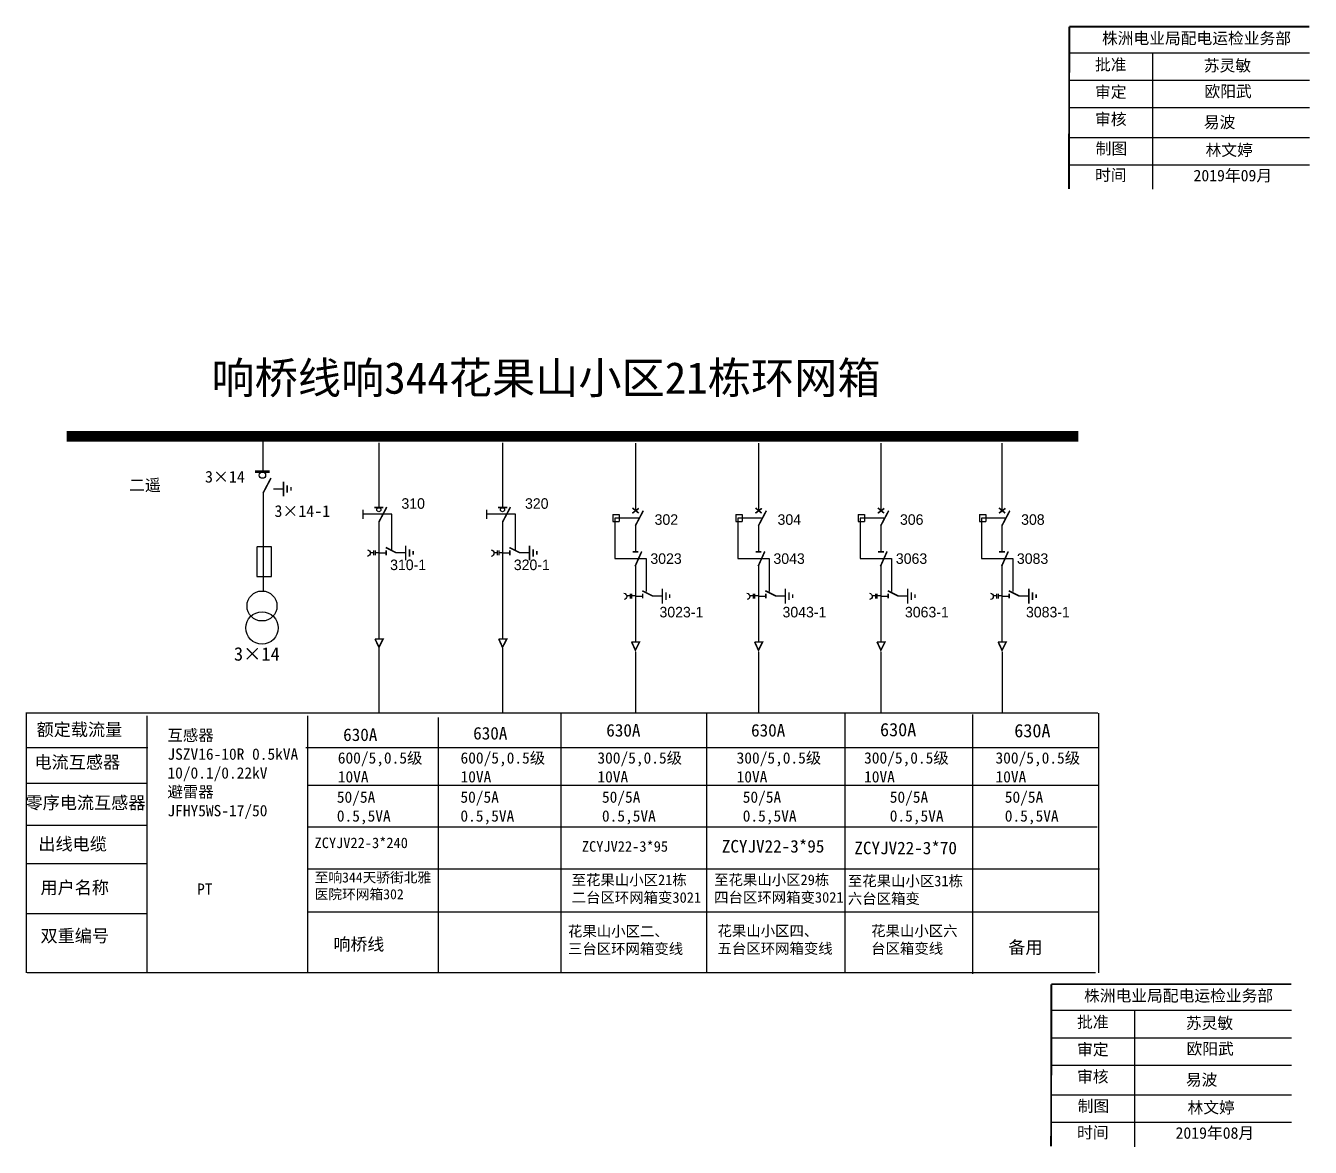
# Model space of a CAD drawing. Extents: x -183 to 78, y -256 to 3.
# Drawn here: x -182.8 to -61.1, y -256.1 to -149.8 of the extents above; entities that cross this region are included whole.
import ezdxf

# ---------------------------------------------------------------- set-up
doc = ezdxf.new("R2010")
doc.units = 0
doc.header["$LTSCALE"] = 0.774411
doc.linetypes.add('ACAD_ISO02W100', pattern=[15, 12, -3])
doc.linetypes.add('CENTER', pattern=[50.8, 31.75, -6.35, 6.35, -6.35])
doc.layers.get('0').update_dxf_attribs({"linetype": 'CONTINUOUS'})
doc.styles.add('hztxt_txtstyle_0.00_0_0', font='simkai.ttf')
doc.styles.add('hztxt_txtstyle_1.80_0_0', font='', dxfattribs={"height": 1.8, "bigfont": 'hztxt.shx'})
doc.styles.add('hztxt_txtstyle_2.70_0_0', font='simkai.ttf', dxfattribs={"height": 2.7})
doc.styles.add('KaiTi_txtstyle_0.95_0_0', font='simkai.ttf', dxfattribs={"height": 0.952327})
doc.styles.add('KaiTi_txtstyle_1.00_0_0', font='simkai.ttf', dxfattribs={"height": 1})
doc.styles.add('KaiTi_txtstyle_1.19_0_0', font='simkai.ttf', dxfattribs={"height": 1.190409})
doc.styles.add('SimSun_txtstyle_1.09_0_0', font='', dxfattribs={"height": 1.0944})
doc.styles.add('SimSun_txtstyle_1.17_0_0', font='', dxfattribs={"height": 1.174299})
doc.styles.add('SimSun_txtstyle_3.00_0_0', font='', dxfattribs={"height": 3})
doc.styles.get("Standard").update_dxf_attribs({"font": '', "height": 2.5})
doc.styles.add('字体', font='', dxfattribs={"height": 2.5})
doc.styles.get('hztxt_txtstyle_1.80_0_0').set_extended_font_data('hztxt')
doc.styles.get('SimSun_txtstyle_1.09_0_0').set_extended_font_data('SimSun')
doc.styles.get('SimSun_txtstyle_1.17_0_0').set_extended_font_data('SimSun')
doc.styles.get('SimSun_txtstyle_3.00_0_0').set_extended_font_data('SimSun')
doc.styles.get('Standard').set_extended_font_data('SimSun')
doc.styles.get('字体').set_extended_font_data('SimSun')

# ---------------------------------------------------------------- blocks, each defined once
blk = doc.blocks.new('JD')
for points in [[(-2, 0.2), (-2, -0.2), (2, 0.2), (2, -0.2)], [(1, -1.2), (1, -0.8), (-1, -1.2), (-1, -0.8)], [(-0.5, -1.8), (-0.5, -2.2), (0.5, -1.8), (0.5, -2.2)]]:
    blk.add_trace(points)

msp = doc.modelspace()

# ---------------------------------------------------------------- linework, layer by layer
at = {"color": 0, "linetype": 'Continuous'}
for p, q in [((-83.93, -152.37), (-61.18, -152.37)), ((-76.04, -152.37), (-76.04, -165.3)), ((-83.93, -154.96), (-61.18, -154.96)), ((-83.93, -157.56), (-61.18, -157.56)), ((-83.93, -160.38), (-61.18, -160.38)), ((-83.93, -162.97), (-61.18, -162.97)), ((-182.79, -214.91), (-81.22, -214.91)), ((-182.75, -239.53), (-182.75, -214.91)), ((-171.34, -215.18), (-171.34, -239.53)), ((-156.1, -215.18), (-156.1, -239.53)), ((-143.74, -215.34), (-143.74, -239.51)), ((-132.12, -214.96), (-132.12, -239.52)), ((-105.2, -214.97), (-105.2, -239.54)), ((-93.11, -215.06), (-93.11, -239.62)), ((-81.16, -214.93), (-81.16, -239.55)), ((-156.28, -218.2), (-81.19, -218.2)), ((-156.1, -221.74), (-81.16, -221.74)), ((-85.63, -243.08), (-62.88, -243.08)), ((-77.74, -243.08), (-77.74, -256.02)), ((-85.63, -245.68), (-62.88, -245.68)), ((-85.63, -248.27), (-62.88, -248.27)), ((-85.63, -251.1), (-62.88, -251.1)), ((-85.63, -253.69), (-62.88, -253.69))]:
    msp.add_line(p, q, dxfattribs=at)
at = {"color": 0}
for p, q in [((-160.33, -188.71), (-160.33, -192)), ((-149.35, -189.32), (-149.35, -195.43)), ((-137.63, -189.32), (-137.63, -195.43)), ((-125.04, -189.35), (-125.04, -195.77)), ((-113.38, -189.35), (-113.38, -195.77)), ((-101.79, -189.35), (-101.79, -195.77)), ((-90.31, -189.35), (-90.31, -195.77)), ((-160.32, -194.04), (-160.32, -203.36)), ((-159.33, -193.67), (-158.39, -193.67)), ((-149.35, -196.79), (-149.35, -207.89)), ((-137.63, -196.79), (-137.63, -207.89)), ((-127.17, -196.11), (-126.57, -196.11)), ((-127.17, -196.11), (-127.17, -196.78)), ((-127.17, -196.78), (-126.57, -196.78)), ((-126.57, -196.11), (-126.57, -196.78)), ((-125.04, -197.13), (-125.04, -199.6)), ((-115.51, -196.11), (-114.91, -196.11)), ((-115.51, -196.11), (-115.51, -196.78)), ((-115.51, -196.78), (-114.91, -196.78)), ((-114.91, -196.11), (-114.91, -196.78)), ((-113.38, -197.13), (-113.38, -199.6)), ((-103.92, -196.11), (-103.32, -196.11)), ((-103.92, -196.11), (-103.92, -196.78)), ((-103.92, -196.78), (-103.32, -196.78)), ((-103.32, -196.11), (-103.32, -196.78)), ((-101.79, -197.13), (-101.79, -199.6)), ((-92.44, -196.11), (-91.84, -196.11)), ((-92.44, -196.11), (-92.44, -196.78)), ((-92.44, -196.78), (-91.84, -196.78)), ((-91.84, -196.11), (-91.84, -196.78)), ((-90.31, -197.13), (-90.31, -199.6)), ((-149.35, -199.74), (-148.66, -199.74)), ((-147.75, -199.72), (-146.81, -199.72)), ((-137.63, -199.74), (-136.94, -199.74)), ((-136.04, -199.72), (-135.09, -199.72)), ((-125.04, -200.84), (-125.04, -208.15)), ((-113.38, -200.84), (-113.38, -208.15)), ((-101.79, -200.84), (-101.79, -208.15)), ((-90.31, -200.84), (-90.31, -208.15)), ((-125.04, -203.84), (-124.35, -203.84)), ((-123.45, -203.82), (-122.51, -203.82)), ((-113.38, -203.84), (-112.69, -203.84)), ((-111.79, -203.82), (-110.85, -203.82)), ((-101.79, -203.84), (-101.09, -203.84)), ((-100.19, -203.82), (-99.25, -203.82)), ((-90.31, -203.84), (-89.62, -203.84)), ((-88.71, -203.82), (-87.77, -203.82)), ((-171.24, -218.22), (-182.73, -218.22)), ((-171.28, -221.6), (-182.77, -221.6)), ((-171.28, -225.58), (-182.77, -225.58)), ((-171.33, -229.22), (-182.81, -229.22)), ((-171.28, -233.95), (-182.77, -233.95))]:
    msp.add_line(p, q, dxfattribs=at)
at = {"color": 0, "linetype": 'ACAD_ISO02W100'}
for p, q in [((-124.74, -196.46), (-126.98, -196.46)), ((-126.98, -196.46), (-126.98, -200.27)), ((-113.08, -196.46), (-115.32, -196.46)), ((-115.32, -196.46), (-115.32, -200.27)), ((-101.49, -196.46), (-103.73, -196.46)), ((-103.73, -196.46), (-103.73, -200.27)), ((-92.25, -196.46), (-92.25, -200.27)), ((-90.01, -196.46), (-92.25, -196.46)), ((-126.98, -200.27), (-124.03, -200.27)), ((-124.03, -200.27), (-124.03, -203.41)), ((-115.32, -200.27), (-112.37, -200.27)), ((-112.37, -200.27), (-112.37, -203.41)), ((-103.73, -200.27), (-100.77, -200.27)), ((-100.77, -200.27), (-100.77, -203.41)), ((-92.25, -200.27), (-89.29, -200.27)), ((-89.29, -200.27), (-89.29, -203.41))]:
    msp.add_line(p, q, dxfattribs=at)
at = {"color": 0, "linetype": 'CENTER'}
for p, q in [((-149.34, -208.79), (-149.34, -214.93)), ((-137.63, -208.79), (-137.63, -214.93)), ((-125.04, -209.13), (-125.04, -214.89)), ((-113.38, -209.13), (-113.38, -214.89)), ((-101.78, -209.13), (-101.78, -214.89)), ((-90.3, -209.13), (-90.3, -214.89))]:
    msp.add_line(p, q, dxfattribs=at)
at = {"linetype": 'Continuous'}
for p, q in [((-118.29, -214.96), (-118.29, -239.52)), ((-156.1, -225.69), (-81.28, -225.69)), ((-156.1, -229.69), (-81.08, -229.69)), ((-156.1, -233.76), (-81.19, -233.76)), ((-81.45, -239.53), (-182.67, -239.53))]:
    msp.add_line(p, q, dxfattribs=at)
at = {"color": 0, "linetype": 'Continuous', "const_width": 0.182}
for points in [[(-83.93, -149.89), (-83.95, -165.26)], [(-83.93, -149.89), (-61.18, -149.89)], [(-85.63, -240.61), (-85.65, -255.97)], [(-85.63, -240.61), (-62.88, -240.61)]]:
    msp.add_lwpolyline(points, dxfattribs=at)
at = {"color": 0}
for points, const_width in [([(-178.92, -188.71), (-83.08, -188.71)], 0.998), ([(-161.08, -192.05), (-159.68, -192.05)], 0.238), ([(-160.32, -194.08), (-159.57, -192.66)], 0.15), ([(-149.79, -195.45), (-148.91, -195.45)], 0.15), ([(-149.35, -196.83), (-148.6, -195.41)], 0.15), ([(-138.07, -195.45), (-137.19, -195.45)], 0.15), ([(-137.63, -196.83), (-136.88, -195.41)], 0.15), ([(-125.32, -195.49), (-124.73, -195.98)], 0.15), ([(-125.33, -195.99), (-124.72, -195.53)], 0.15), ([(-125.04, -197.17), (-124.29, -195.75)], 0.15), ([(-113.66, -195.49), (-113.08, -195.98)], 0.15), ([(-113.67, -195.99), (-113.06, -195.53)], 0.15), ([(-113.38, -197.17), (-112.63, -195.75)], 0.15), ([(-102.07, -195.99), (-101.46, -195.53)], 0.15), ([(-102.06, -195.49), (-101.48, -195.98)], 0.15), ([(-101.79, -197.17), (-101.04, -195.75)], 0.15), ([(-90.59, -195.99), (-89.98, -195.53)], 0.15), ([(-90.59, -195.49), (-90, -195.98)], 0.15), ([(-90.31, -197.17), (-89.56, -195.75)], 0.15), ([(-148.69, -199.24), (-147.7, -199.74)], 0.15), ([(-148.66, -199.51), (-148.66, -199.97)], 0.15), ([(-136.98, -199.24), (-135.98, -199.74)], 0.15), ([(-136.94, -199.51), (-136.94, -199.97)], 0.15), ([(-125.31, -199.64), (-124.75, -199.64)], 0.15), ([(-125.07, -201.02), (-124.44, -199.61)], 0.15), ([(-113.65, -199.64), (-113.1, -199.64)], 0.15), ([(-113.41, -201.02), (-112.78, -199.61)], 0.15), ([(-102.05, -199.64), (-101.5, -199.64)], 0.15), ([(-101.82, -201.02), (-101.19, -199.61)], 0.15), ([(-90.58, -199.64), (-90.02, -199.64)], 0.15), ([(-90.34, -201.02), (-89.71, -199.61)], 0.15), ([(-124.39, -203.34), (-123.39, -203.84)], 0.15), ([(-112.73, -203.34), (-111.73, -203.84)], 0.15), ([(-101.13, -203.34), (-100.13, -203.84)], 0.15), ([(-89.66, -203.34), (-88.66, -203.84)], 0.15), ([(-124.35, -203.61), (-124.35, -204.07)], 0.15), ([(-112.69, -203.61), (-112.69, -204.07)], 0.15), ([(-101.09, -203.61), (-101.09, -204.07)], 0.15), ([(-89.62, -203.61), (-89.62, -204.07)], 0.15), ([(-149.72, -207.91), (-148.95, -207.91), (-149.34, -208.69), (-149.71, -207.9)], 0.15), ([(-138, -207.91), (-137.23, -207.91), (-137.63, -208.69), (-137.99, -207.9)], 0.15), ([(-125.41, -208.19), (-124.65, -208.19), (-125.04, -208.97), (-125.4, -208.18)], 0.15), ([(-113.75, -208.19), (-112.99, -208.19), (-113.38, -208.97), (-113.74, -208.18)], 0.15), ([(-102.15, -208.19), (-101.39, -208.19), (-101.78, -208.97), (-102.14, -208.18)], 0.15), ([(-90.68, -208.19), (-89.91, -208.19), (-90.3, -208.97), (-90.67, -208.18)], 0.15)]:
    msp.add_lwpolyline(points, dxfattribs=dict(at, const_width=const_width))
for points in [[(-150.86, -195.67), (-150.86, -196.51)], [(-139.14, -195.67), (-139.14, -196.51)], [(-160.91, -199.2), (-160.91, -202), (-159.52, -202), (-159.52, -199.17), (-160.91, -199.17)], [(-149.85, -199.52), (-149.85, -199.98)], [(-149.71, -199.52), (-149.71, -199.98)], [(-138.13, -199.52), (-138.13, -199.98)], [(-137.99, -199.52), (-137.99, -199.98)], [(-149.85, -199.73), (-150.17, -199.73)], [(-149.35, -199.73), (-149.71, -199.73)], [(-138.13, -199.73), (-138.45, -199.73)], [(-137.63, -199.73), (-137.99, -199.73)], [(-125.54, -203.83), (-125.86, -203.83)], [(-125.54, -203.62), (-125.54, -204.08)], [(-125.4, -203.62), (-125.4, -204.08)], [(-125.04, -203.83), (-125.4, -203.83)], [(-113.89, -203.83), (-114.2, -203.83)], [(-113.89, -203.62), (-113.89, -204.08)], [(-113.75, -203.62), (-113.75, -204.08)], [(-113.38, -203.83), (-113.75, -203.83)], [(-102.29, -203.83), (-102.6, -203.83)], [(-102.29, -203.62), (-102.29, -204.08)], [(-102.15, -203.62), (-102.15, -204.08)], [(-101.79, -203.83), (-102.15, -203.83)], [(-90.81, -203.83), (-91.13, -203.83)], [(-90.81, -203.62), (-90.81, -204.08)], [(-90.67, -203.62), (-90.67, -204.08)], [(-90.31, -203.83), (-90.67, -203.83)]]:
    msp.add_lwpolyline(points, dxfattribs=at)
at = {"color": 0, "linetype": 'ACAD_ISO02W100'}
for points in [[(-148.12, -199.5), (-148.12, -196.09), (-150.86, -196.09)], [(-136.4, -199.5), (-136.4, -196.09), (-139.14, -196.09)]]:
    msp.add_lwpolyline(points, dxfattribs=at)
at = {"color": 0}
for points in [[(-150.44, -199.47, -0.877934), (-150.42, -200.08)], [(-138.72, -199.47, -0.877934), (-138.71, -200.08)], [(-126.13, -203.58, -0.877934), (-126.12, -204.18)], [(-114.47, -203.58, -0.877934), (-114.46, -204.18)], [(-102.87, -203.58, -0.877934), (-102.86, -204.18)], [(-91.4, -203.58, -0.877934), (-91.38, -204.18)]]:
    msp.add_lwpolyline(points, format="xyb", dxfattribs=at)
for centre, radius in [((-160.38, -192.38), 0.305), ((-149.35, -195.66), 0.192), ((-137.63, -195.66), 0.192)]:
    msp.add_circle(centre, radius, dxfattribs=at)
at = {"color": 0, "linetype": 'Continuous'}
for centre, radius in [((-160.42, -204.78), 1.42), ((-160.42, -206.86), 1.53)]:
    msp.add_circle(centre, radius, dxfattribs=at)

# ---------------------------------------------------------------- block references
at = {"color": 0, "xscale": 0.3494655254594932, "yscale": 0.3494655254594932, "zscale": 0.3494655254595134, "rotation": 90}
for p in [(-158.38, -193.69), (-146.8, -199.75), (-135.08, -199.75), (-122.49, -203.85), (-110.84, -203.85), (-99.24, -203.85), (-87.76, -203.85)]:
    msp.add_blockref('JD', p, dxfattribs=at)

# ---------------------------------------------------------------- texts
at = {"color": 0, "linetype": 'Continuous', "style": 'hztxt_txtstyle_2.70_0_0'}
for s, p in [('3×14', (-165.82, -193.09)), ('3×14-1', (-159.24, -196.34))]:
    msp.add_text(s, height=1.109, dxfattribs=at).set_placement(p)
at = {"color": 0, "style": 'hztxt_txtstyle_1.80_0_0'}
for s, p in [('310', (-147.21, -195.57)), ('320', (-135.5, -195.57)), ('302', (-123.22, -197.09)), ('304', (-111.57, -197.09)), ('306', (-99.97, -197.09)), ('308', (-88.49, -197.09)), ('310-1', (-148.28, -201.38)), ('320-1', (-136.56, -201.38)), ('3023', (-123.62, -200.79)), ('3043', (-111.96, -200.79)), ('3063', (-100.36, -200.79)), ('3083', (-88.89, -200.79)), ('3023-1', (-122.76, -205.86)), ('3043-1', (-111.1, -205.86)), ('3063-1', (-99.5, -205.86)), ('3083-1', (-88.03, -205.86))]:
    msp.add_text(s, height=0.998, dxfattribs=at).set_placement(p)
at = {"color": 0}
msp.add_text('3×14', height=1.277, dxfattribs=at).set_placement((-163.08, -209.96))
at = {"color": 0, "linetype": 'Continuous', "attachment_point": 1}
for s, insert, char_height, width, style in [('株洲电业局配电运检业务部', (-80.83, -150.44), 1.0944, 29.9201, '字体'), ('{\\fKaiTi_GB2312|b0|i0|c134|p49;批准}', (-81.49, -152.94), 1.0944, 8.5588, '字体'), ('苏灵敏', (-71.18, -153.03), 1.094, 8.5588, '字体'), ('\\f\uffbfﾬￌﾣﾤ_GB2312|b0|i0|c134|p49;审定', (-81.49, -155.53), 1.0944, 8.5588, '字体'), ('欧阳武', (-71.12, -155.47), 1.094, 8.5588, '字体'), ('\\f\uffbfﾬￌﾣﾤ_GB2312|b0|i0|c134|p49;审核', (-81.49, -158.11), 1.0944, 8.5588, '字体'), ('易波', (-71.18, -158.4), 1.094, 8.5588, '字体'), ('\\f\uffbfﾬￌﾣﾤ_GB2312|b0|i0|c134|p49;制图', (-81.43, -160.89), 1.0944, 8.5588, '字体'), ('\\f\uffbfﾬￌﾣﾤ_GB2312|b0|i0|c134|p49;时间', (-81.49, -163.4), 1.0944, 8.5588, '字体'), ('{\\fSimSun|b0|i0|c134|p2;二遥}', (-173.03, -192.77), 1.1094, 17.8852, 'hztxt_txtstyle_2.70_0_0'), ('{\\fSimSun|b0|i0|c134|p2;额定载流量}', (-181.78, -215.89), 1.1904, 19.191, 'hztxt_txtstyle_2.70_0_0'), ('\\A1;{\\fSimSun|b0|i0|c134|p2;互感器\\PJSZV16-10R 0.5kVA\\P10/0.1/0.22kV\\P避雷器\\PJFHY5WS-17/50}', (-169.38, -216.49), 1.0714, 19.7554, 'hztxt_txtstyle_2.70_0_0'), ('{\\fSimSun|b0|i0|c134|p2;630A}', (-152.73, -216.38), 1.1904, 19.191, 'hztxt_txtstyle_2.70_0_0'), ('{\\fSimSun|b0|i0|c134|p2;630A}', (-140.41, -216.24), 1.1904, 19.191, 'hztxt_txtstyle_2.70_0_0'), ('{\\fSimSun|b0|i0|c134|p2;630A}', (-127.8, -215.96), 1.1904, 19.191, 'hztxt_txtstyle_2.70_0_0'), ('{\\fSimSun|b0|i0|c134|p2;630A}', (-114.08, -215.96), 1.1904, 19.191, 'hztxt_txtstyle_2.70_0_0'), ('{\\fSimSun|b0|i0|c134|p2;630A}', (-101.86, -215.86), 1.2616, 10.1442, 'hztxt_txtstyle_0.00_0_0'), ('{\\fSimSun|b0|i0|c134|p2;630A}', (-89.14, -215.96), 1.2616, 10.1442, 'hztxt_txtstyle_0.00_0_0'), ('{\\fSimSun|b0|i0|c134|p2;电流互感器}', (-181.98, -218.98), 1.1904, 19.191, 'hztxt_txtstyle_2.70_0_0'), ('\\A1;{\\fSimSun|b0|i0|c134|p2;600/5,0.5级\\P10VA}', (-153.24, -218.64), 1.0714, 19.7554, 'hztxt_txtstyle_2.70_0_0'), ('\\A1;{\\fSimSun|b0|i0|c134|p2;600/5,0.5级\\P10VA}', (-141.61, -218.64), 1.0714, 19.7554, 'hztxt_txtstyle_2.70_0_0'), ('\\A1;{\\fSimSun|b0|i0|c134|p2;300/5,0.5级\\P10VA}', (-128.64, -218.64), 1.0714, 19.7554, 'hztxt_txtstyle_2.70_0_0'), ('\\A1;{\\fSimSun|b0|i0|c134|p2;300/5,0.5级\\P10VA}', (-115.45, -218.64), 1.0714, 19.7554, 'hztxt_txtstyle_2.70_0_0'), ('\\A1;{\\fSimSun|b0|i0|c134|p2;300/5,0.5级\\P10VA}', (-103.37, -218.64), 1.0714, 19.7554, 'hztxt_txtstyle_2.70_0_0'), ('\\A1;{\\fSimSun|b0|i0|c134|p2;300/5,0.5级\\P10VA}', (-90.92, -218.64), 1.0714, 19.7554, 'hztxt_txtstyle_2.70_0_0'), ('{\\fSimSun|b0|i0|c134|p2;零序电流互感器}', (-182.83, -222.82), 1.1904, 19.191, 'hztxt_txtstyle_2.70_0_0'), ('{\\fSimSun|b0|i0|c134|p2;50/5A\\P0.5,5VA}', (-153.33, -222.35), 1.0714, 19.191, 'hztxt_txtstyle_2.70_0_0'), ('{\\fSimSun|b0|i0|c134|p2;50/5A\\P0.5,5VA}', (-141.62, -222.35), 1.0714, 19.191, 'hztxt_txtstyle_2.70_0_0'), ('{\\fSimSun|b0|i0|c134|p2;50/5A\\P0.5,5VA}', (-100.94, -222.35), 1.0714, 19.191, 'hztxt_txtstyle_2.70_0_0'), ('{\\fSimSun|b0|i0|c134|p2;50/5A\\P0.5,5VA}', (-90.04, -222.35), 1.0714, 19.191, 'hztxt_txtstyle_2.70_0_0'), ('{\\fSimSun|b0|i0|c134|p2;出线电缆}', (-181.61, -226.73), 1.1904, 19.191, 'hztxt_txtstyle_2.70_0_0'), ('{\\fSimSun|b0|i0|c134|p2;用户名称}', (-181.41, -230.86), 1.1904, 19.191, 'hztxt_txtstyle_2.70_0_0'), ('{\\fSimSun|b0|i0|c134|p2;PT}', (-166.57, -231.07), 1.0756, 8.368, 'hztxt_txtstyle_0.00_0_0'), ('{\\fSimSun|b0|i0|c134|p2;双重编号}', (-181.41, -235.43), 1.1904, 19.191, 'hztxt_txtstyle_2.70_0_0'), ('{\\fSimSun|b0|i0|c134|p2;备用}', (-89.71, -236.53), 1.1904, 19.191, 'hztxt_txtstyle_2.70_0_0'), ('株洲电业局配电运检业务部', (-82.53, -241.15), 1.0944, 29.9201, '字体'), ('{\\fKaiTi_GB2312|b0|i0|c134|p49;批准}', (-83.19, -243.65), 1.0944, 8.5588, '字体'), ('苏灵敏', (-72.88, -243.74), 1.094, 8.5588, '字体'), ('\\f\uffbfﾬￌﾣﾤ_GB2312|b0|i0|c134|p49;审定', (-83.19, -246.25), 1.0944, 8.5588, '字体'), ('欧阳武', (-72.82, -246.18), 1.094, 8.5588, '字体'), ('\\f\uffbfﾬￌﾣﾤ_GB2312|b0|i0|c134|p49;审核', (-83.19, -248.82), 1.0944, 8.5588, '字体'), ('易波', (-72.88, -249.12), 1.094, 8.5588, '字体'), ('\\f\uffbfﾬￌﾣﾤ_GB2312|b0|i0|c134|p49;制图', (-83.13, -251.61), 1.0944, 8.5588, '字体'), ('\\f\uffbfﾬￌﾣﾤ_GB2312|b0|i0|c134|p49;时间', (-83.19, -254.12), 1.0944, 8.5588, '字体')]:
    msp.add_mtext(s, dxfattribs=dict(at, insert=insert, char_height=char_height, width=width, style=style))
at = {"color": 7, "linetype": 'Continuous', "attachment_point": 1}
for s, insert, char_height, width, style in [('{\\fSimSun|b0|i0|c134|p2;林文婷}', (-71.01, -161.04), 1.0944, 8.5588, 'SimSun_txtstyle_1.09_0_0'), ('2019年09月', (-72.16, -163.45), 1.094, 16.0081, 'SimSun_txtstyle_1.09_0_0'), ('响桥线响344花果山小区21栋环网箱', (-165.21, -181.67), 3, 85.7498, 'SimSun_txtstyle_3.00_0_0'), ('ZCYJV22-3*240', (-155.44, -226.72), 1, 19.191, 'KaiTi_txtstyle_1.00_0_0'), ('ZCYJV22-3*95', (-130.11, -227.06), 1, 19.191, 'KaiTi_txtstyle_1.00_0_0'), ('ZCYJV22-3*95', (-116.85, -226.95), 1.1904, 19.191, 'KaiTi_txtstyle_1.19_0_0'), ('ZCYJV22-3*70', (-104.29, -227.11), 1.1904, 19.191, 'KaiTi_txtstyle_1.19_0_0'), ('{\\fSimSun|b0|i0|c134|p2;至响344天骄街北雅医院环网箱302}', (-155.43, -230.02), 0.9523, 11.7196, 'KaiTi_txtstyle_0.95_0_0'), ('花果山小区四、^M^J五台区环网箱变线', (-117.26, -235.06), 1, 19.191, 'KaiTi_txtstyle_1.00_0_0'), ('花果山小区六^M^J台区箱变线', (-102.7, -235.06), 1, 19.191, 'KaiTi_txtstyle_1.00_0_0'), ('响桥线', (-153.64, -236.24), 1.174, 11.7342, 'SimSun_txtstyle_1.17_0_0'), ('花果山小区二、^M^J三台区环网箱变线', (-131.43, -235.09), 1, 19.191, 'KaiTi_txtstyle_1.00_0_0'), ('{\\fSimSun|b0|i0|c134|p2;林文婷}', (-72.72, -251.75), 1.0944, 8.5588, 'SimSun_txtstyle_1.09_0_0'), ('2019年08月', (-73.86, -254.16), 1.094, 16.0081, 'SimSun_txtstyle_1.09_0_0')]:
    msp.add_mtext(s, dxfattribs=dict(at, insert=insert, char_height=char_height, width=width, style=style))
at = {"linetype": 'Continuous', "char_height": 1.0714, "width": 19.191, "attachment_point": 1, "style": 'hztxt_txtstyle_2.70_0_0'}
for insert in [(-128.21, -222.35), (-114.87, -222.35)]:
    msp.add_mtext('{\\fSimSun|b0|i0|c134|p2;50/5A\\P0.5,5VA}', dxfattribs=dict(at, insert=insert))
at = {"color": 7, "linetype": 'Continuous', "lineweight": 30, "ltscale": 0.98208, "char_height": 1, "attachment_point": 1, "style": 'KaiTi_txtstyle_1.00_0_0'}
for s, insert in [('至花果山小区21栋^M^J二台区环网箱变3021', (-131.08, -230.23)), ('至花果山小区29栋^M^J四台区环网箱变3021', (-117.58, -230.22)), ('至花果山小区31栋^M^J六台区箱变', (-104.91, -230.33))]:
    msp.add_mtext(s, dxfattribs=dict(at, insert=insert))

doc.saveas('drawing.dxf')
